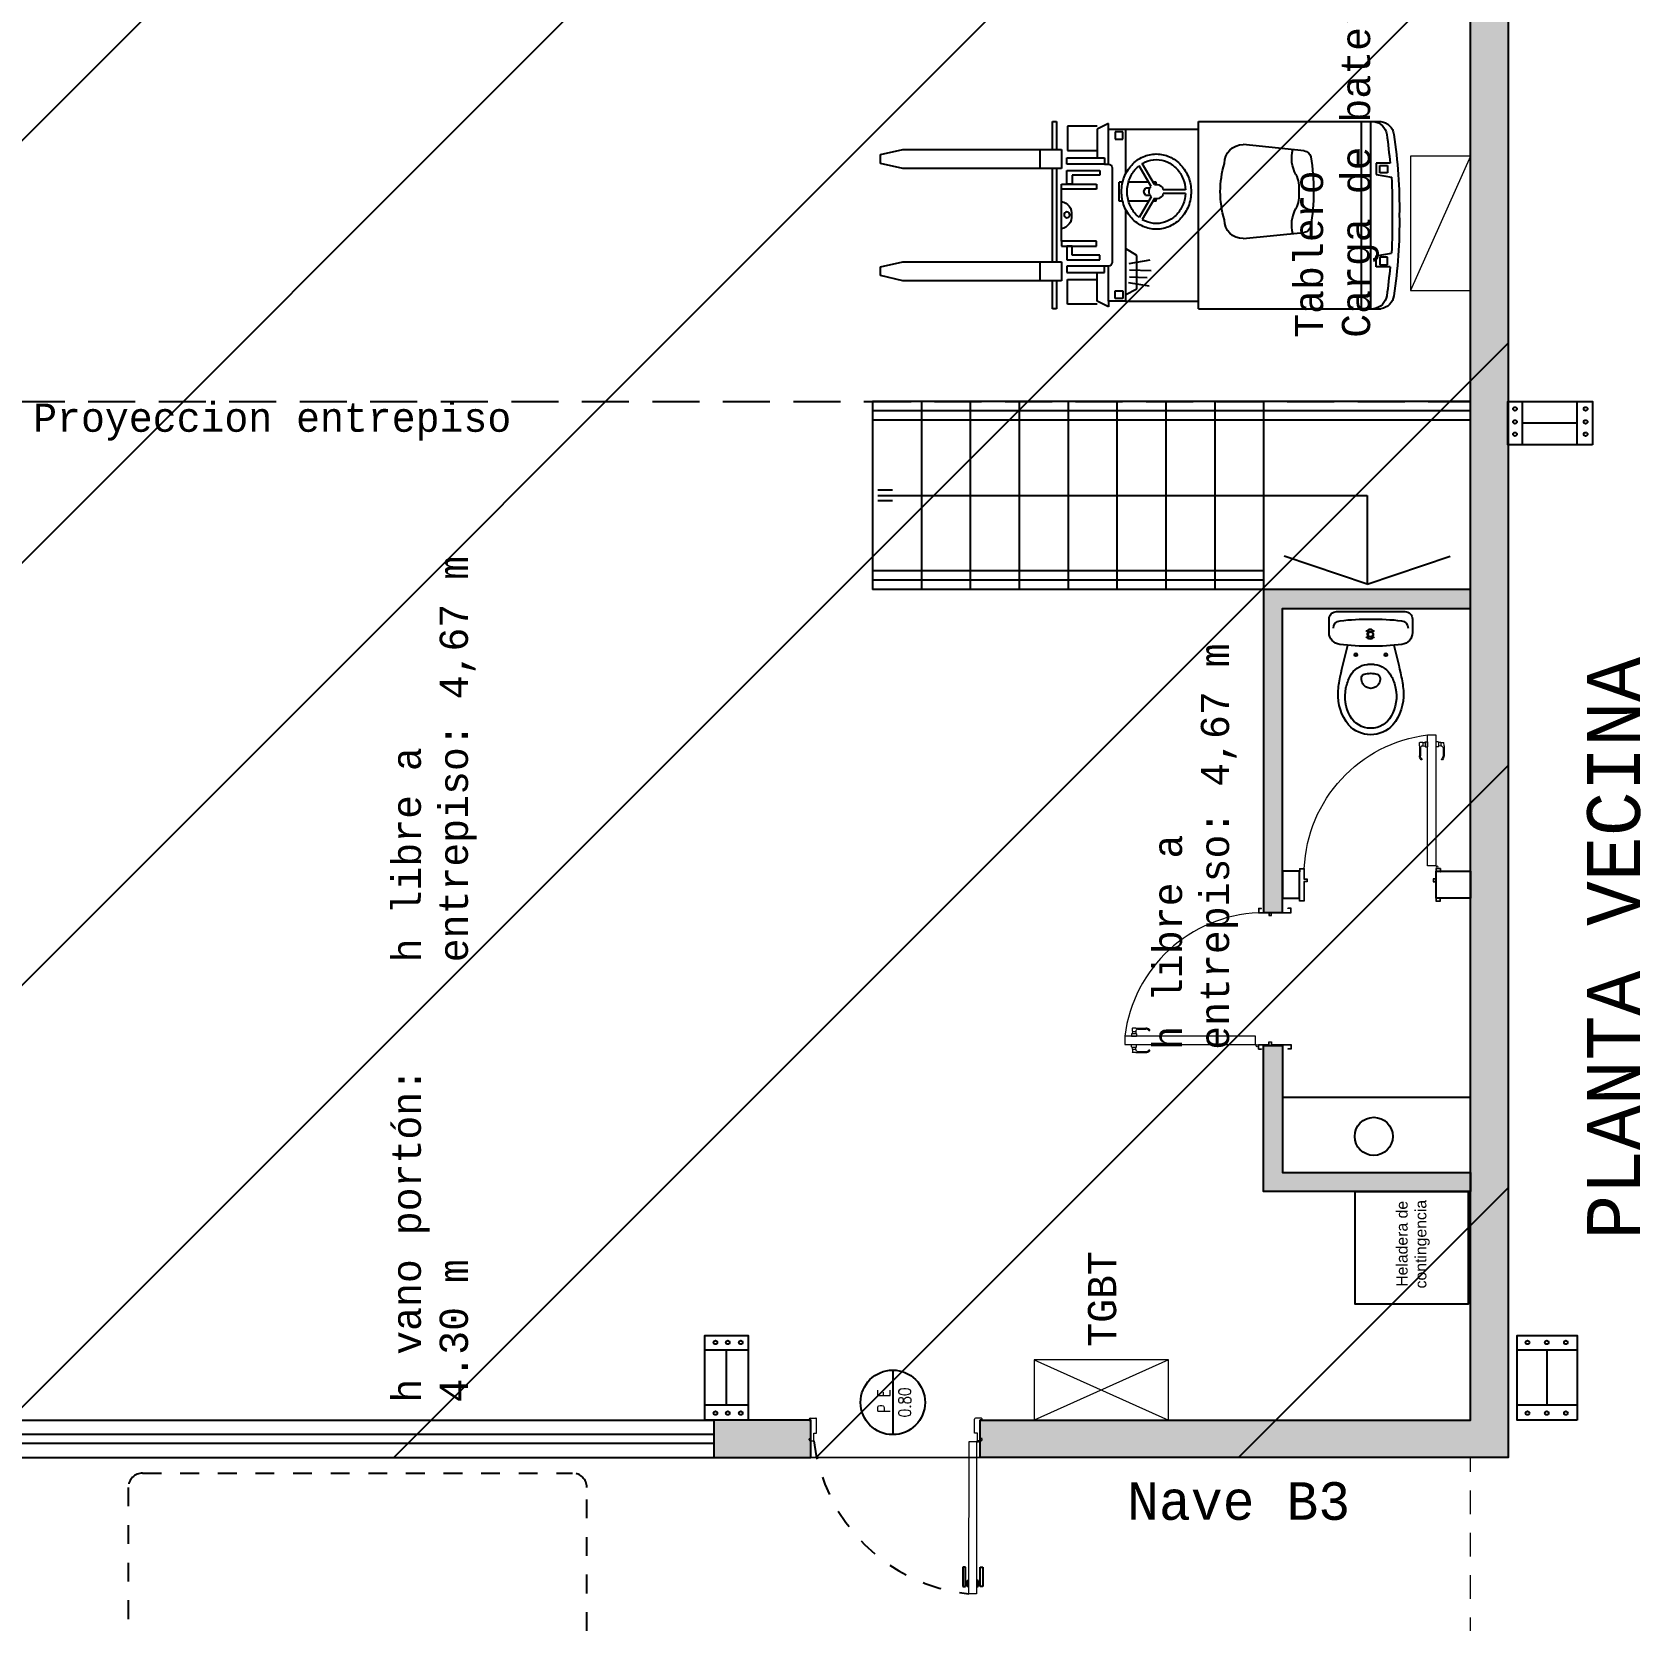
# Model space of a CAD drawing. Header units: millimetres. Extents: x 6085 to 6497, y 3307 to 3415.
# Drawn here: x 6362.3 to 6370.85, y 3334.76 to 3343.21 of the extents above; entities that cross this region are included whole.
import ezdxf
from ezdxf.enums import TextEntityAlignment as Align

# ---------------------------------------------------------------- set-up
doc = ezdxf.new("R2010")
doc.units = ezdxf.units.MM
for name, pattern in [('DASHED', [0.75, 0.5, -0.25]), ('HIDDEN', [0.375, 0.25, -0.125]), ('HIDDEN2', [0.1875, 0.125, -0.0625])]:
    doc.linetypes.add(name, pattern=pattern)
for name, color, linetype in [('10-CARP-MANO-ABRI', 7, 'Continuous'), ('Apilador', 252, 'Continuous'), ('Carpintería', 3, 'Continuous'), ('Columnas', 7, 'Continuous'), ('Escaleras', 2, 'Continuous'), ('FUTURO', 1, 'DASHED'), ('Hatch Muros', 252, 'Continuous'), ('Heladera', 252, 'Continuous'), ('Muros', 7, 'Continuous'), ('SANITARIOS', 1, 'Continuous'), ('TEXTO', 141, 'Continuous')]:
    doc.layers.add(name, color=color, linetype=linetype)
for name, color, linetype, lineweight in [('Contorno', 2, 'Continuous', 0), ('OCASA_TODAS_r08$0$CARP-BARRIDO', 1, 'Continuous', 15), ('OCASA_TODAS_r08$0$CARP-HERRAJES', 9, 'Continuous', 15), ('OCASA_TODAS_r08$0$CARP-MARCO', 3, 'Continuous', 20), ('OCASA_TODAS_r08$0$Estructura', 7, 'Continuous', 20), ('Tableros eléctricos', 252, 'Continuous', 20)]:
    doc.layers.add(name, color=color, linetype=linetype, lineweight=lineweight)
doc.layers.add('vista', color=7, linetype='Continuous', lineweight=5, transparency=0.65)
doc.styles.add('IRI-OCASA-Layout R 9$0$Standard', font='arial.ttf')
doc.styles.add('SIMPLEX', font='SIMPLEX')
doc.styles.get("Standard").update_dxf_attribs({"font": 'lucon.TTF'})

# ---------------------------------------------------------------- blocks, each defined once
blk = doc.blocks.new('A$C347B20F1')
for points in [[(175.143718, 166.070149, -0.029649), (185, 0, -0.029649), (175.143718, -166.070149, -0.379899), (111.593007, -222.5), (40, -222.5, -0.414214), (0, -182.5), (0, 0), (0, 182.5, -0.414214), (40, 222.5), (111.593007, 222.5, -0.379899)], [(281.067095, -19.570784, -0.027242), (280, 0, -0.027242), (281.067095, 19.570784, -0.250976), (342.787675, 109.645242, -0.068976), (407.495095, 132.573447, -0.179639), (556.101624, 109.705189, -0.272087), (620.573234, 0, -0.272087), (556.101624, -109.705189, -0.179639), (407.495095, -132.573447, -0.068976), (342.787675, -109.645242, -0.250976)], [(332.824365, 34.427809, -0.283637), (348.027657, 48.91635, -1.233806), (348.027657, -48.91635, -0.283637), (332.824365, -34.427809, -0.129065)]]:
    blk.add_lwpolyline(points, format="xyb", close=True)
for points in [[(88.738566, -199.5, -0.382504), (48.977979, -163.869863, -0.027373), (40, 0, -0.027373), (48.977979, 163.869863, -0.382504), (88.738566, 199.5, -0.382504)], [(179.654454, 122.399834, -0.017322), (348, 163.000004, -0.034533), (429.906363, 175.000004, -0.180901), (602.96307, 118.084611, -0.210568), (655, 0, -0.210568), (602.96307, -118.084611, -0.180901), (429.906363, -175.000004, -0.034533), (348, -163.000004, -0.017322), (179.654454, -122.399834, -0.017322)]]:
    blk.add_lwpolyline(points, format="xyb")
for centre, radius in [((230, 80), 7.499999999999999), ((120.061489, -2.975691), 15), ((122, 0), 13.5), ((122, 0), 13.5), ((230, -80), 7.499999999999999)]:
    blk.add_circle(centre, radius)
for centre, radius, start, end in [((230, 80), 7.499999999999999, 102.400197, 257.599803), ((120.061489, -2.975691), 25, 120, 240), ((120.061489, -2.975691), 25, 300, 60), ((230, -80), 7.499999999999999, 102.400197, 257.599803)]:
    blk.add_arc(centre, radius, start, end)
blk = doc.blocks.new('A$C49CE79F2')
at = {"layer": 'Carpintería', "lineweight": 9}
for p, q in [((-60, 907.981707, 7.994941), (-60, 887.981707, 7.994941)), ((-60, 907.981707, 7.994941), (-60, 887.981707, 7.994941)), ((-60, 907.981707, 7.994941), (-60, 887.981707, 7.994941)), ((-60, 907.981707, 7.994941), (-60, 887.981707, 7.994941)), ((-60, 887.981707, 7.994941), (-20, 887.981707, 7.994941)), ((-60, 887.981707, 7.994941), (-20, 887.981707, 7.994941)), ((-60, 887.981707, 7.994941), (-20, 887.981707, 7.994941)), ((-60, 887.981707, 7.994941), (-20, 887.981707, 7.994941)), ((-55, 912.981707, 7.994941), (-50, 912.981707, 7.994941)), ((-55, 912.981707, 7.994941), (-50, 912.981707, 7.994941)), ((-50, 902.981707, 7.994941), (0, 902.981707, 7.994941)), ((-50, 902.981707, 7.994941), (0, 902.981707, 7.994941)), ((-50, 902.981707, 7.994941), (0, 902.981707, 7.994941)), ((-50, 902.981707, 7.994941), (0, 902.981707, 7.994941)), ((-50, 902.981707, 7.994941), (0, 902.981707, 7.994941)), ((-50, 902.981707, 7.994941), (0, 902.981707, 7.994941)), ((-50, 902.981707, 7.994941), (0, 902.981707, 7.994941)), ((-50, 902.981707, 7.994941), (0, 902.981707, 7.994941)), ((-50, 902.981707, 7.994941), (0, 902.981707, 7.994941)), ((-50, 902.981707, 7.994941), (0, 902.981707, 7.994941)), ((-50, 902.981707, 7.994941), (0, 902.981707, 7.994941)), ((-50, 902.981707, 7.994941), (50, 902.981707, 7.994941)), ((-20, 887.981707, 7.994941), (-20, 872.981707, 7.994941)), ((-20, 887.981707, 7.994941), (-20, 872.981707, 7.994941)), ((-20, 887.981707, 7.994941), (-20, 872.981707, 7.994941)), ((-20, 887.981707, 7.994941), (-20, 872.981707, 7.994941)), ((-20, 872.981707, 7.994941), (5, 872.981707, 7.994941)), ((-20, 872.981707, 7.994941), (5, 872.981707, 7.994941)), ((-20, 872.981707, 7.994941), (5, 872.981707, 7.994941)), ((-20, 872.981707, 7.994941), (55, 872.981707, 7.994941)), ((50, 912.981707, 7.994941), (55, 912.981707, 7.994941)), ((50, 912.981707, 7.994941), (55, 912.981707, 7.994941)), ((60, 907.981707, 7.994941), (60, 877.981707, 7.994941)), ((60, 907.981707, 7.994941), (60, 877.981707, 7.994941)), ((60, 907.981707, 7.994941), (60, 877.981707, 7.994941)), ((60, 907.981707, 7.994941), (60, 877.981707, 7.994941)), ((-874.982858, 20.285966), (-874.982858, 60.285966)), ((-874.982858, 60.285966), (-65, 60)), ((-874.982858, 20.285966), (-874.982858, 60.285966)), ((-874.982858, 60.285966), (-65, 60)), ((-874.982858, 20.285966), (-874.982858, 60.285966)), ((-874.982858, 60.285966), (-65, 60)), ((-874.982858, 20.285966), (-874.982858, 60.285966)), ((-874.982858, 60.285966), (-65, 60)), ((-65, 20), (-874.982858, 20.285966)), ((-65, 20), (-874.982858, 20.285966)), ((-65, 20), (-874.982858, 20.285966)), ((-65, 20), (-874.982858, 20.285966)), ((-65, 60), (-65, 20)), ((-65, 60), (-65, 20)), ((-65, 60), (-65, 20)), ((-65, 60), (-65, 20)), ((-60, 15), (-20, 15)), ((-60, -5), (-60, 15)), ((-60, 15), (-20, 15)), ((-60, -5), (-60, 15)), ((-60, 15), (-20, 15)), ((-60, -5), (-60, 15)), ((-60, 15), (-20, 15)), ((-60, -5), (-60, 15)), ((-50, 0), (0, 0)), ((-50, 0), (0, 0)), ((-50, 0), (0, 0)), ((-50, 0), (0, 0)), ((-50, 0), (0, 0)), ((-50, 0), (0, 0)), ((-50, 0), (0, 0)), ((-50, 0), (0, 0)), ((-50, 0), (0, 0)), ((-50, 0), (0, 0)), ((-50, 0), (0, 0)), ((-50, 0), (50, 0)), ((-20, 15), (-20, 30)), ((-20, 30), (5, 30)), ((-20, 15), (-20, 30)), ((-20, 30), (5, 30)), ((-20, 15), (-20, 30)), ((-20, 30), (5, 30)), ((-20, 15), (-20, 30)), ((-20, 30), (55, 30)), ((60, -5), (60, 25)), ((60, -5), (60, 25)), ((60, -5), (60, 25)), ((60, -5), (60, 25)), ((-55, -10), (-50, -10)), ((-55, -10), (-50, -10)), ((50, -10), (55, -10)), ((50, -10), (55, -10))]:
    blk.add_line(p, q, dxfattribs=at)
at = {"layer": 'Carpintería'}
for p, q in [((-50, 912.981707, 7.994941), (-50, 902.981707, 7.994941)), ((-50, 912.981707, 7.994941), (-50, 902.981707, 7.994941)), ((-50, 912.981707, 7.994941), (-50, 902.981707, 7.994941)), ((-50, 912.981707, 7.994941), (-50, 902.981707, 7.994941)), ((-50, 902.981707, 7.994941), (0, 902.981707, 7.994941)), ((-50, 902.981707, 7.994941), (0, 902.981707, 7.994941)), ((50, 912.981707, 7.994941), (50, 902.981707, 7.994941)), ((50, 912.981707, 7.994941), (50, 902.981707, 7.994941)), ((50, 912.981707, 7.994941), (50, 902.981707, 7.994941)), ((-50, 0), (0, 0)), ((-50, -10), (-50, 0)), ((-50, -10), (-50, 0)), ((-50, 0), (0, 0)), ((-50, -10), (-50, 0)), ((-50, -10), (-50, 0)), ((50, -10), (50, 0)), ((50, -10), (50, 0)), ((50, -10), (50, 0))]:
    blk.add_line(p, q, dxfattribs=at)
at = {"layer": 'Carpintería', "color": 252}
for p, q in [((-732.821822, 93.577966), (-835.875822, 93.577966)), ((-835.875822, 93.577966), (-835.875822, 79.511966)), ((-732.821822, 93.577966), (-835.875822, 93.577966)), ((-835.875822, 93.577966), (-835.875822, 79.511966)), ((-732.821822, 93.577966), (-835.875822, 93.577966)), ((-835.875822, 93.577966), (-835.875822, 79.511966)), ((-732.821822, 93.577966), (-835.875822, 93.577966)), ((-835.875822, 93.577966), (-835.875822, 79.511966)), ((-732.821822, 79.511966), (-732.821822, 93.577966)), ((-732.821822, 79.511966), (-732.821822, 93.577966)), ((-732.821822, 79.511966), (-732.821822, 93.577966)), ((-732.821822, 79.511966), (-732.821822, 93.577966)), ((-835.875822, 79.511966), (-826.499822, 79.511966)), ((-835.875822, 79.511966), (-826.499822, 79.511966)), ((-835.875822, 79.511966), (-826.499822, 79.511966)), ((-835.875822, 79.511966), (-826.499822, 79.511966)), ((-835.875822, 60.285966), (-835.875822, 69.353966)), ((-835.875822, 69.353966), (-803.059822, 69.353966)), ((-835.875822, 60.285966), (-835.875822, 69.353966)), ((-835.875822, 69.353966), (-803.059822, 69.353966)), ((-835.875822, 60.285966), (-835.875822, 69.353966)), ((-835.875822, 69.353966), (-803.059822, 69.353966)), ((-835.875822, 60.285966), (-835.875822, 69.353966)), ((-835.875822, 69.353966), (-803.059822, 69.353966)), ((-835.875822, 20.285966), (-835.875822, 11.217966)), ((-835.875822, 20.285966), (-835.875822, 11.217966)), ((-835.875822, 20.285966), (-835.875822, 11.217966)), ((-835.875822, 20.285966), (-835.875822, 11.217966)), ((-835.875822, 11.217966), (-803.059822, 11.217966)), ((-835.875822, 11.217966), (-803.059822, 11.217966)), ((-835.875822, 11.217966), (-803.059822, 11.217966)), ((-835.875822, 11.217966), (-803.059822, 11.217966)), ((-835.875822, -13.006034), (-835.875822, 1.059966)), ((-835.875822, 1.059966), (-826.499822, 1.059966)), ((-835.875822, -13.006034), (-835.875822, 1.059966)), ((-835.875822, 1.059966), (-826.499822, 1.059966)), ((-835.875822, -13.006034), (-835.875822, 1.059966)), ((-835.875822, 1.059966), (-826.499822, 1.059966)), ((-835.875822, -13.006034), (-835.875822, 1.059966)), ((-835.875822, 1.059966), (-826.499822, 1.059966)), ((-826.499822, 69.353966), (-826.499822, 79.511966)), ((-826.499822, 79.511966), (-812.045822, 79.511966)), ((-826.499822, 79.511966), (-732.821822, 79.511966)), ((-826.499822, 69.353966), (-826.499822, 79.511966)), ((-826.499822, 79.511966), (-812.045822, 79.511966)), ((-826.499822, 79.511966), (-732.821822, 79.511966)), ((-826.499822, 69.353966), (-826.499822, 79.511966)), ((-826.499822, 79.511966), (-812.045822, 79.511966)), ((-826.499822, 79.511966), (-732.821822, 79.511966)), ((-826.499822, 69.353966), (-826.499822, 79.511966)), ((-826.499822, 79.511966), (-812.045822, 79.511966)), ((-826.499822, 79.511966), (-732.821822, 79.511966)), ((-826.499822, 11.217966), (-826.499822, 1.059966)), ((-826.499822, 11.217966), (-826.499822, 1.059966)), ((-826.499822, 11.217966), (-826.499822, 1.059966)), ((-826.499822, 11.217966), (-826.499822, 1.059966)), ((-826.499822, 1.059966), (-812.045822, 1.059966)), ((-826.499822, 1.059966), (-732.821822, 1.059966)), ((-826.499822, 1.059966), (-812.045822, 1.059966)), ((-826.499822, 1.059966), (-732.821822, 1.059966)), ((-826.499822, 1.059966), (-812.045822, 1.059966)), ((-826.499822, 1.059966), (-732.821822, 1.059966)), ((-826.499822, 1.059966), (-812.045822, 1.059966)), ((-826.499822, 1.059966), (-732.821822, 1.059966)), ((-812.045822, 79.511966), (-812.045822, 69.353966)), ((-812.045822, 79.511966), (-812.045822, 69.353966)), ((-812.045822, 79.511966), (-812.045822, 69.353966)), ((-812.045822, 79.511966), (-812.045822, 69.353966)), ((-812.045822, 1.059966), (-812.045822, 11.217966)), ((-812.045822, 1.059966), (-812.045822, 11.217966)), ((-812.045822, 1.059966), (-812.045822, 11.217966)), ((-812.045822, 1.059966), (-812.045822, 11.217966)), ((-803.059822, 69.353966), (-803.059822, 60.285966)), ((-803.059822, 69.353966), (-803.059822, 60.285966)), ((-803.059822, 69.353966), (-803.059822, 60.285966)), ((-803.059822, 69.353966), (-803.059822, 60.285966)), ((-803.059822, 11.217966), (-803.059822, 20.285966)), ((-803.059822, 11.217966), (-803.059822, 20.285966)), ((-803.059822, 11.217966), (-803.059822, 20.285966)), ((-803.059822, 11.217966), (-803.059822, 20.285966)), ((-732.821822, 1.059966), (-732.821822, -13.006034)), ((-732.821822, 1.059966), (-732.821822, -13.006034)), ((-732.821822, 1.059966), (-732.821822, -13.006034)), ((-732.821822, 1.059966), (-732.821822, -13.006034)), ((-732.821822, -13.006034), (-835.875822, -13.006034)), ((-732.821822, -13.006034), (-835.875822, -13.006034)), ((-732.821822, -13.006034), (-835.875822, -13.006034)), ((-732.821822, -13.006034), (-835.875822, -13.006034))]:
    blk.add_line(p, q, dxfattribs=at)
at = {"layer": 'Carpintería', "lineweight": 9}
blk.add_circle((-65, 15), 5.000000000000005, dxfattribs=at)
blk.add_circle((-65, 15), 5.000000000000005, dxfattribs=at)
blk.add_circle((-65, 15), 5.000000000000005, dxfattribs=at)
blk.add_circle((-65, 15), 5.000000000000005, dxfattribs=at)
at = {"layer": 'Carpintería', "color": 252, "linetype": 'HIDDEN', "ltscale": 0.01}
blk.add_arc((55.211858, -40.541058, 15.989881), 935.643253122997, 97.073155, 173.813665, dxfattribs=at)
at = {"layer": 'Carpintería', "lineweight": 9}
for centre, start, end in [((-55, 907.981707, 7.994941), 90, 180), ((-55, 907.981707, 7.994941), 90, 180), ((55, 907.981707, 7.994941), 0, 90), ((55, 907.981707, 7.994941), 0, 90), ((55, 877.981707, 7.994941), 270, 0), ((55, 877.981707, 7.994941), 270, 0), ((55, 877.981707, 7.994941), 270, 0), ((55, 877.981707, 7.994941), 270, 0), ((55, 25), 0, 90), ((55, 25), 0, 90), ((55, 25), 0, 90), ((55, 25), 0, 90), ((-55, -5), 180, 270), ((-55, -5), 180, 270), ((55, -5), 270, 0), ((55, -5), 270, 0)]:
    blk.add_arc(centre, 5.000000000000005, start, end, dxfattribs=at)
blk = doc.blocks.new('OCASA_TODAS_r08$0$P14 14')
at = {"extrusion": (1.679316171294062e-05, 6.267296074481622e-05, 0.9999999978950449), "elevation": -0.001837}
blk.add_lwpolyline([(-21.204706, -23.509385), (-21.204706, -24.205028), (-21.1602, -24.205028), (-21.1602, -23.509385)], close=True, dxfattribs=at)
at = {"layer": 'OCASA_TODAS_r08$0$CARP-BARRIDO'}
blk.add_arc((-21.113856, -23.463412, -0.000123), 0.7471601966029753, 182.383766, 263.015925, dxfattribs=at)
at = {"layer": 'OCASA_TODAS_r08$0$CARP-HERRAJES', "extrusion": (1.679316171294062e-05, 6.267296074481622e-05, 0.9999999978950449)}
for p, q in [((-21.247938, -24.146459, 4.6e-05), (-21.247938, -24.093511, 4.3e-05)), ((-21.116968, -24.146459, 4.4e-05), (-21.116968, -24.093511, 4e-05)), ((-21.247938, -24.146459, 4.6e-05), (-21.246979, -24.163857, 4.7e-05)), ((-21.230468, -24.164323, 4.7e-05), (-21.245163, -24.165142, 4.7e-05)), ((-21.230132, -24.146833, 4.6e-05), (-21.21806, -24.145926, 4.5e-05)), ((-21.230132, -24.164323, 4.7e-05), (-21.230132, -24.146833, 4.6e-05)), ((-21.230132, -24.164323, 4.7e-05), (-21.21806, -24.16523, 4.7e-05)), ((-21.21806, -24.167354, 4.7e-05), (-21.21806, -24.143802, 4.5e-05)), ((-21.216658, -24.1424, 4.5e-05), (-21.204706, -24.1424, 4.5e-05)), ((-21.216658, -24.168756, 4.7e-05), (-21.204706, -24.168756, 4.7e-05)), ((-21.204706, -24.168756, 4.7e-05), (-21.204706, -24.1424, 4.5e-05)), ((-21.148248, -24.1424, 4.4e-05), (-21.1602, -24.1424, 4.4e-05)), ((-21.1602, -24.168756, 4.6e-05), (-21.1602, -24.1424, 4.4e-05)), ((-21.148248, -24.168756, 4.6e-05), (-21.1602, -24.168756, 4.6e-05)), ((-21.146846, -24.167354, 4.6e-05), (-21.146846, -24.143802, 4.4e-05)), ((-21.134774, -24.146833, 4.4e-05), (-21.146846, -24.145926, 4.4e-05)), ((-21.134774, -24.164323, 4.5e-05), (-21.146846, -24.16523, 4.5e-05)), ((-21.134774, -24.164323, 4.5e-05), (-21.134774, -24.146833, 4.4e-05)), ((-21.134439, -24.164323, 4.5e-05), (-21.119743, -24.165142, 4.5e-05)), ((-21.116968, -24.146459, 4.4e-05), (-21.117927, -24.163857, 4.5e-05))]:
    blk.add_line(p, q, dxfattribs=at)
at = {"layer": 'OCASA_TODAS_r08$0$CARP-HERRAJES', "extrusion": (1.679316171294062e-05, 6.267296074481622e-05, 0.9999999978950449), "elevation": -0.001824}
for points in [[(-21.242215, -24.135781), (-21.242215, -24.093511)], [(-21.122691, -24.135781), (-21.122691, -24.093511)]]:
    blk.add_lwpolyline(points, dxfattribs=at)
at = {"layer": 'OCASA_TODAS_r08$0$CARP-HERRAJES', "extrusion": (1.679316171294062e-05, 6.267296074481622e-05, 0.9999999978950449)}
for centre, radius, start, end in [((-21.216689, -24.094466, -0.001824), 0.0312636795295641, 137.389588, 178.250158), ((-21.21662, -24.094509, -0.001824), 0.025620399414198, 137.415505, 177.482987), ((-21.237471, -24.075105, -0.001824), 0.0028672256209116, 313.848385, 140.982624), ((-21.127436, -24.075105, -0.001824), 0.0028672256209116, 39.01735, 226.151589), ((-21.148286, -24.09451, -0.001824), 0.025620399414198, 2.516987, 42.584469), ((-21.148217, -24.094466, -0.001824), 0.0312636795295641, 1.749816, 42.610387), ((-21.245579, -24.163803, -0.001824), 0.0014019230768983, 182.185883, 287.237894), ((-21.230991, -24.13562, -0.001824), 0.0112251434563738, 180.822772, 272.671199), ((-21.216658, -24.143802, -0.001824), 0.0014019230768983, 89.999987, 179.999987), ((-21.216658, -24.167354, -0.001824), 0.0014019230768983, 179.999987, 269.999987), ((-21.148248, -24.143802, -0.001824), 0.0014019230768983, 359.999987, 89.999987), ((-21.148248, -24.167354, -0.001824), 0.0014019230768983, 269.999987, 359.999987), ((-21.133915, -24.13562, -0.001824), 0.0112251434563738, 267.328776, 359.177203), ((-21.119328, -24.163803, -0.001824), 0.0014019230768983, 252.76208, 357.814091)]:
    blk.add_arc(centre, radius, start, end, dxfattribs=at)
at = {"layer": 'OCASA_TODAS_r08$0$CARP-MARCO'}
for p, q in [((-21.86037, -23.321288, -8e-06), (-21.88537, -23.321288, -8e-06)), ((-21.88537, -23.321288, -8e-06), (-21.88537, -23.336288, -8e-06)), ((-21.88537, -23.321288, -8e-06), (-21.88537, -23.337888, -8e-06)), ((-21.88377, -23.337888, -8e-06), (-21.88537, -23.337888, -8e-06)), ((-21.86197, -23.322888, -8e-06), (-21.88377, -23.322888, -8e-06)), ((-21.88377, -23.322888, -8e-06), (-21.88377, -23.336288, -8e-06)), ((-21.88377, -23.322888, -8e-06), (-21.88377, -23.337888, -8e-06)), ((-21.86197, -23.426088, -8e-06), (-21.86197, -23.322888, -8e-06)), ((-21.86037, -23.424488, -8e-06), (-21.86037, -23.321288, -8e-06)), ((-21.16037, -23.424488, -8e-06), (-21.16037, -23.321288, -8e-06)), ((-21.16037, -23.321288, -8e-06), (-21.13537, -23.321288, -8e-06)), ((-21.15877, -23.426088, -8e-06), (-21.15877, -23.322888, -8e-06)), ((-21.15877, -23.322888, -8e-06), (-21.13697, -23.322888, -8e-06)), ((-21.13697, -23.322888, -8e-06), (-21.13697, -23.336288, -8e-06)), ((-21.13697, -23.322888, -8e-06), (-21.13697, -23.337888, -8e-06)), ((-21.13697, -23.337888, -8e-06), (-21.13537, -23.337888, -8e-06)), ((-21.13537, -23.321288, -8e-06), (-21.13537, -23.336288, -8e-06)), ((-21.13537, -23.321288, -8e-06), (-21.13537, -23.337888, -8e-06)), ((-21.84697, -23.426088, -8e-06), (-21.86197, -23.426088, -8e-06)), ((-21.84537, -23.424488, -8e-06), (-21.86037, -23.424488, -8e-06)), ((-21.84697, -23.437888, -8e-06), (-21.84697, -23.426088, -8e-06)), ((-21.84537, -23.439488, -8e-06), (-21.84537, -23.424488, -8e-06)), ((-21.17537, -23.439488, -8e-06), (-21.17537, -23.424488, -8e-06)), ((-21.17537, -23.424488, -8e-06), (-21.16037, -23.424488, -8e-06)), ((-21.17377, -23.437888, -8e-06), (-21.17377, -23.426088, -8e-06)), ((-21.17377, -23.426088, -8e-06), (-21.15877, -23.426088, -8e-06)), ((-21.88537, -23.494488, -8e-06), (-21.88537, -23.477888, -8e-06)), ((-21.88377, -23.477888, -8e-06), (-21.88537, -23.477888, -8e-06)), ((-21.88537, -23.494488, -8e-06), (-21.88537, -23.479488, -8e-06)), ((-21.88537, -23.494488, -8e-06), (-21.86037, -23.494488, -8e-06)), ((-21.88377, -23.492888, -8e-06), (-21.88377, -23.477888, -8e-06)), ((-21.88377, -23.492888, -8e-06), (-21.88377, -23.479488, -8e-06)), ((-21.88377, -23.492888, -8e-06), (-21.86197, -23.492888, -8e-06)), ((-21.86197, -23.492888, -8e-06), (-21.86197, -23.437888, -8e-06)), ((-21.86197, -23.437888, -8e-06), (-21.84697, -23.437888, -8e-06)), ((-21.86037, -23.494488, -8e-06), (-21.86037, -23.439488, -8e-06)), ((-21.86037, -23.439488, -8e-06), (-21.84537, -23.439488, -8e-06)), ((-21.16037, -23.439488, -8e-06), (-21.17537, -23.439488, -8e-06)), ((-21.15877, -23.437888, -8e-06), (-21.17377, -23.437888, -8e-06)), ((-21.16037, -23.494488, -8e-06), (-21.16037, -23.439488, -8e-06)), ((-21.13537, -23.494488, -8e-06), (-21.16037, -23.494488, -8e-06)), ((-21.15877, -23.492888, -8e-06), (-21.15877, -23.437888, -8e-06)), ((-21.13697, -23.492888, -8e-06), (-21.15877, -23.492888, -8e-06)), ((-21.13697, -23.492888, -8e-06), (-21.13697, -23.477888, -8e-06)), ((-21.13697, -23.477888, -8e-06), (-21.13537, -23.477888, -8e-06)), ((-21.13697, -23.492888, -8e-06), (-21.13697, -23.479488, -8e-06)), ((-21.13537, -23.494488, -8e-06), (-21.13537, -23.477888, -8e-06)), ((-21.13537, -23.494488, -8e-06), (-21.13537, -23.479488, -8e-06))]:
    blk.add_line(p, q, dxfattribs=at)
blk.add_circle((-21.153754, -23.501298, -8e-06), 0.006, dxfattribs=at)
blk = doc.blocks.new('au_elev')
at = {"color": 0}
for p, q in [((-1.844, 0.4975), (-1.844, 0.3485)), ((-1.822, 0.4975), (-1.844, 0.4975)), ((-1.822, 0.3485), (-1.822, 0.4975)), ((-1.76489, 0.47338), (-1.76489, 0.343)), ((-1.605765, 0.47338), (-1.76489, 0.47338)), ((-1.546994, 0.48674), (-1.60735, 0.4575)), ((-1.60735, 0.4575), (-1.60735, 0.304987)), ((-1.546994, 0.4575), (-1.546994, 0.48674)), ((-1.546994, 0.4575), (-1.546994, 0.270795)), ((-1.45611, 0.4575), (-1.546994, 0.4575)), ((-1.510252, 0.443358), (-1.510252, 0.403358)), ((-1.470252, 0.443358), (-1.510252, 0.443358)), ((-1.470252, 0.403358), (-1.470252, 0.443358)), ((-1.45611, -0.03261), (-1.45611, 0.4575)), ((-1.45611, 0.4575), (-1.067, 0.4575)), ((-1.067, 0.4975), (-0.09782, 0.4975)), ((-1.067, 0.4975), (-1.067, -0.4975)), ((-0.201262, 0.4975), (-0.201262, -0.4975)), ((-0.151918, 0.4975), (-0.151918, -0.4975)), ((-2.639, 0.3485), (-2.759, 0.321883)), ((-1.797, 0.3485), (-2.639, 0.3485)), ((-1.909, 0.3485), (-1.909, 0.2485)), ((-1.797, 0.2485), (-1.797, 0.3485)), ((-1.76489, 0.343), (-1.60735, 0.343)), ((-1.510252, 0.403358), (-1.470252, 0.403358)), ((-1.456984, 0.424122), (-1.396127, 0.391514)), ((-1.439812, 0.35868), (-1.329127, 0.376569)), ((-1.396127, 0.391514), (-1.396127, 0.214663)), ((-2.759, 0.321883), (-2.759, 0.27501)), ((-2.759, 0.27501), (-2.639, 0.2485)), ((-1.767, 0.270795), (-1.767, 0.304987)), ((-1.767, 0.304987), (-1.567, 0.304987)), ((-1.567, 0.270795), (-1.767, 0.270795)), ((-1.567, 0.304987), (-1.567, 0.270795)), ((-1.546769, 0.270795), (-1.567, 0.270795)), ((-1.435285, 0.327658), (-1.341124, 0.33196)), ((-1.435285, 0.290521), (-1.318941, 0.294823)), ((-0.122266, 0.2755), (-0.122266, 0.216821)), ((-0.049347, 0.2755), (-0.122266, 0.2755)), ((-0.103325, 0.223994), (-0.103325, 0.263994)), ((-0.103325, 0.263994), (-0.063325, 0.263994)), ((-0.063325, 0.263994), (-0.063325, 0.223994)), ((-2.639, 0.2485), (-1.797, 0.2485)), ((-1.844, 0.2485), (-1.844, -0.2485)), ((-1.822, -0.2485), (-1.822, 0.2485)), ((-1.767, 0.236828), (-1.592184, 0.236828)), ((-1.767, 0.165273), (-1.767, 0.236828)), ((-1.738633, 0.212826), (-1.738633, 0.165273)), ((-1.592184, 0.212826), (-1.738633, 0.212826)), ((-1.592184, 0.236828), (-1.592184, 0.212826)), ((-1.526769, -0.250795), (-1.526769, 0.250795)), ((-1.396127, 0.214663), (-1.45611, 0.177527)), ((-1.43687, 0.256328), (-1.324827, 0.236854)), ((-0.122266, 0.216821), (-0.04137, 0.201654)), ((-0.063325, 0.223994), (-0.103325, 0.223994)), ((-1.797, 0.137873), (-1.797, 0.165273)), ((-1.797, 0.165273), (-1.609387, 0.165273)), ((-1.609387, 0.137873), (-1.797, 0.137873)), ((-1.797, 0.137873), (-1.797, -0.137873)), ((-1.738633, 0.165273), (-1.767, 0.165273)), ((-1.609387, 0.165273), (-1.609387, 0.137873)), ((-0.83011, 0.125), (-0.506865, 0.092524)), ((-1.319063, -0.098009), (-1.382895, 0.012551)), ((-1.301742, -0.088009), (-1.36639, 0.023964)), ((-1.489802, -0.075), (-1.489802, -0.175)), ((-1.471063, -0.075), (-1.489802, -0.075)), ((-1.332347, -0.075), (-1.440082, -0.075)), ((-1.291933, -0.075), (-1.309253, -0.075)), ((-1.291933, -0.075), (-1.291933, -0.086731)), ((-1.797, -0.137873), (-1.797, -0.165273)), ((-1.609387, -0.137873), (-1.797, -0.137873)), ((-1.797, -0.165273), (-1.609387, -0.165273)), ((-1.738633, -0.165273), (-1.767, -0.165273)), ((-1.767, -0.165273), (-1.767, -0.236828)), ((-1.738633, -0.212826), (-1.738633, -0.165273)), ((-1.609387, -0.165273), (-1.609387, -0.137873)), ((-1.319063, -0.151991), (-1.382895, -0.262551)), ((-1.301742, -0.161991), (-1.36639, -0.273964)), ((-1.349762, -0.106107), (-1.327735, -0.106205)), ((-1.327735, -0.143795), (-1.349762, -0.143893)), ((-1.291933, -0.163269), (-1.291933, -0.175)), ((-1.137202, -0.115), (-1.254993, -0.115)), ((-1.137202, -0.135), (-1.254993, -0.135)), ((-2.639, -0.2485), (-2.759, -0.275117)), ((-1.797, -0.2485), (-2.639, -0.2485)), ((-1.909, -0.2485), (-1.909, -0.3485)), ((-1.797, -0.3485), (-1.797, -0.2485)), ((-1.767, -0.236828), (-1.592184, -0.236828)), ((-1.592184, -0.212826), (-1.738633, -0.212826)), ((-1.592184, -0.236828), (-1.592184, -0.212826)), ((-1.471063, -0.175), (-1.489802, -0.175)), ((-1.45611, -0.4575), (-1.45611, -0.21739)), ((-1.332347, -0.175), (-1.440082, -0.175)), ((-1.291933, -0.175), (-1.309253, -0.175)), ((-0.122266, -0.216821), (-0.04137, -0.201654)), ((-0.122266, -0.2755), (-0.122266, -0.216821)), ((-0.103325, -0.223994), (-0.103325, -0.263994)), ((-0.063325, -0.223994), (-0.103325, -0.223994)), ((-0.063325, -0.263994), (-0.063325, -0.223994)), ((-2.759, -0.275117), (-2.759, -0.32199)), ((-2.759, -0.32199), (-2.639, -0.3485)), ((-1.767, -0.270795), (-1.767, -0.304987)), ((-1.567, -0.270795), (-1.767, -0.270795)), ((-1.767, -0.304987), (-1.567, -0.304987)), ((-1.60735, -0.4575), (-1.60735, -0.304987)), ((-1.567, -0.270795), (-1.546769, -0.270795)), ((-1.567, -0.304987), (-1.567, -0.270795)), ((-1.546994, -0.270795), (-1.546994, -0.4575)), ((-0.049347, -0.2755), (-0.122266, -0.2755)), ((-0.103325, -0.263994), (-0.063325, -0.263994)), ((-2.639, -0.3485), (-1.797, -0.3485)), ((-1.844, -0.3485), (-1.844, -0.4975)), ((-1.822, -0.4975), (-1.822, -0.3485)), ((-1.76489, -0.343), (-1.60735, -0.343)), ((-1.76489, -0.47338), (-1.76489, -0.343)), ((-1.510252, -0.443358), (-1.510252, -0.403358)), ((-1.510252, -0.403358), (-1.470252, -0.403358)), ((-1.470252, -0.403358), (-1.470252, -0.443358)), ((-0.505958, -0.342427), (-0.83011, -0.375)), ((-1.844, -0.4975), (-1.822, -0.4975)), ((-1.605765, -0.47338), (-1.76489, -0.47338)), ((-1.546994, -0.48674), (-1.60735, -0.4575)), ((-1.546994, -0.4575), (-1.45611, -0.4575)), ((-1.546994, -0.4575), (-1.546994, -0.48674)), ((-1.470252, -0.443358), (-1.510252, -0.443358)), ((-1.45611, -0.4575), (-1.067, -0.4575)), ((-1.067, -0.4975), (-0.09782, -0.4975))]:
    blk.add_line(p, q, dxfattribs=at)
blk.add_circle((-1.767, -0.001249), 0.0153980326726721, dxfattribs=at)
for centre, radius, start, end in [((-0.146529, 0.41762), 0.0805910972044837, 8.441192, 82.383817), ((-0.108502, 0.41762), 0.0805910972044837, 8.441192, 82.383817), ((-3.067096, 0.01115), 3.029305188220551, 5.006228, 7.937014), ((-2.679268, 0.036113), 2.679511419858508, 359.227767, 8.441192), ((-1.546769, 0.250795), 0.0199999999999818, 0, 90), ((-3.60704, 0.041682), 3.569256172005039, 359.330878, 2.568829), ((-0.83011, 0.025), 0.1, 90, 180), ((-0.389122, 0.052626), 0.182856495409662, 165.359703, 208.549333), ((-0.511112, 0.05275), 0.04, 9.890688, 83.905009), ((-1.808123, 0.007048), 0.0662442392850632, 353.892578, 80.33388), ((-1.276102, -0.119226), 0.1997622095642946, 137.231175, 159.035788), ((-1.285738, -0.110312), 0.1866358149991933, 114.122761, 137.231175), ((-1.285738, -0.110312), 0.1566358149998793, 128.33591, 137.231175), ((-1.285738, -0.110312), 0.1566358149977339, 114.122761, 120.990787), ((-1.291933, -0.096479), 0.1714789813028927, 90, 114.122761), ((-1.291933, -0.096479), 0.1414789813032424, 90, 114.122761), ((-1.291933, -0.096479), 0.1714789813028889, 65.877239, 90), ((-1.291933, -0.096479), 0.1414789813027048, 65.877239, 90), ((-1.298127, -0.110312), 0.1566358149989908, 42.768825, 65.877239), ((-1.298127, -0.110312), 0.1866358149987252, 42.768825, 65.877239), ((-1.307763, -0.119226), 0.199762209564279, 20.964212, 42.768825), ((-0.417685, -0.125), 0.5339279210276291, 163.683876, 196.316124), ((-1.545424, -0.127593), 1.089916651988275, 350.401794, 9.890688), ((-3.60704, -0.041682), 3.569256172005039, 357.431171, 0.669122), ((-2.679268, -0.036113), 2.679511419858508, 351.558808, 0.772233), ((-1.808123, -0.007048), 0.0662442392850631, 279.66612, 6.107422), ((-1.261031, -0.125), 0.2159016053681098, 159.035788, 180), ((-1.261031, -0.125), 0.1859016053681442, 159.035788, 180), ((-1.276102, -0.119226), 0.1697622095640813, 137.231175, 159.035788), ((-1.307763, -0.119226), 0.1697622095640652, 20.964212, 42.768825), ((-1.322834, -0.125), 0.1859016053682592, 3.083537, 20.964212), ((-1.322834, -0.125), 0.2159016053680958, 0, 20.964212), ((-0.722819, -0.111895), 0.1894833715944164, 356.034146, 24.020356), ((-1.261031, -0.125), 0.2159016053680958, 180, 200.964212), ((-1.261031, -0.125), 0.1859016053681373, 180, 200.964212), ((-1.330771, -0.125), 0.0267884925020906, 135.147583, 224.852417), ((-1.291933, -0.125), 0.0382692750030362, 135.147583, 224.852417), ((-1.291933, -0.125), 0.0382692750030362, 15.147583, 104.852417), ((-1.291933, -0.125), 0.0382692750030362, 255.147583, 344.852417), ((-1.322834, -0.125), 0.1859016053682733, 339.035788, 356.916463), ((-1.322834, -0.125), 0.2159016053681101, 339.035788, 360), ((-0.722819, -0.138105), 0.1894833715944163, 335.979644, 3.965854), ((-1.546769, -0.250795), 0.0199999999999818, 270, 0), ((-1.276102, -0.130774), 0.1997622095642876, 200.964212, 222.768825), ((-1.276102, -0.130774), 0.1697622095640738, 200.964212, 222.768825), ((-1.285738, -0.139688), 0.156635814999863, 222.768825, 231.66409), ((-1.298127, -0.139688), 0.1566358149989949, 294.122761, 317.231175), ((-1.307763, -0.130774), 0.1697622095640813, 317.231175, 339.035788), ((-1.307763, -0.130774), 0.1997622095642949, 317.231175, 339.035788), ((-0.389122, -0.302626), 0.1828564954096621, 151.450667, 194.640297), ((-1.285738, -0.139688), 0.1866358149991856, 222.768825, 245.877239), ((-1.285738, -0.139688), 0.1566358149977128, 239.009213, 245.877239), ((-1.291933, -0.153521), 0.1714789813028917, 245.877239, 270), ((-1.291933, -0.153521), 0.141478981303238, 245.877239, 270), ((-1.291933, -0.153521), 0.1414789813027078, 270, 294.122761), ((-1.291933, -0.153521), 0.171478981302891, 270, 294.122761), ((-1.298127, -0.139688), 0.1866358149987331, 294.122761, 317.231175), ((-0.83011, -0.275), 0.1, 180, 270), ((-0.510205, -0.302654), 0.04, 276.094991, 350.401794), ((-3.067096, -0.01115), 3.029305188220551, 352.062986, 354.993772), ((-0.146529, -0.41762), 0.0805910972044837, 277.616183, 351.558808), ((-0.108502, -0.41762), 0.0805910972044854, 277.616183, 351.558808)]:
    blk.add_arc(centre, radius, start, end, dxfattribs=at)
blk = doc.blocks.new('n-simb-carp')
at = {"color": 9}
blk.add_line((0.343018, 0), (-0.343018, 0), dxfattribs=at)
blk.add_circle((0, 0), 0.3430184326855205, dxfattribs=at)
at = {"color": 0, "style": 'SIMPLEX', "width": 0.8}
for tag, p in [('PCH11A', (0.013855, 0.09448)), ('2.00', (0, -0.127452))]:
    blk.add_attdef(tag, text='', height=0.131944, dxfattribs=at).set_placement(p, align=Align.MIDDLE)
at = {"color": 0, "style": 'SIMPLEX', "flags": 1}
for tag, p in [('B-MANO', (0, -0.284558)), ('LOCAL', (0, -0.380089))]:
    blk.add_attdef(tag, text='', height=0.059111, dxfattribs=at).set_placement(p, align=Align.MIDDLE)
blk = doc.blocks.new('columna_0.23x0.45')
for p, q in [((-0.368884, 0.23), (-0.368884, 0)), ((-0.077605, 0.23), (-0.077605, 0)), ((-0.368884, 0.115), (-0.077605, 0.115)), ((-0.44996, 0), (-0.44996, 0.054151))]:
    blk.add_line(p, q)
blk.add_lwpolyline([(-0.44996, 0.23), (5.5e-05, 0.23), (0, 0), (-0.44996, 0)], close=True)
for centre in [(-0.41323, 0.174487), (-0.037608, 0.174487), (-0.41323, 0.108712), (-0.037608, 0.108712), (-0.41323, 0.039618), (-0.037608, 0.039618)]:
    blk.add_circle(centre, 0.0098973655066175)
blk = doc.blocks.new('columna_0.45x0.43')
for p, q in [((-0.368292, 0), (-0.368292, -0.32)), ((-0.077012, 0), (-0.077012, -0.32)), ((-0.368292, -0.16), (-0.077012, -0.16))]:
    blk.add_line(p, q)
blk.add_lwpolyline([(-0.45, -0.32), (-0.449368, 0), (0, 0), (0, -0.32)], close=True)
for centre in [(-0.412637, -0.055513), (-0.037016, -0.055513), (-0.412637, -0.157862), (-0.037016, -0.157862), (-0.412637, -0.259752), (-0.037016, -0.259752)]:
    blk.add_circle(centre, 0.0098973655066175)
blk = doc.blocks.new('columnas_1')
at = {"layer": 'Columnas'}
for name, p in [('columna_0.23x0.45', (0.64996, 4.040471)), ('columna_0.45x0.43', (0.649368, -0.047332))]:
    blk.add_blockref(name, p, dxfattribs=at)
at = {"layer": 'Columnas', "rotation": 90}
blk.add_blockref('columna_0.23x0.45', (5.615, 0.001111), dxfattribs=at)
blk = doc.blocks.new('AUPLS025')
at = {"color": 0, "linetype": 'ByBlock', "ltscale": 0.1}
for p, q in [((-4.2672, 1.2192), (-17.8308, 1.2192)), ((-17.907, -1.143), (-17.907, 1.143)), ((-17.8308, -1.2192), (-4.2672, -1.2192))]:
    blk.add_line(p, q, dxfattribs=at)
for centre, start, end in [((-17.8308, 1.143), 90, 180), ((-17.8308, -1.143), 180, 270)]:
    blk.add_arc(centre, 0.0762, start, end, dxfattribs=at)

msp = doc.modelspace()

# ---------------------------------------------------------------- hatches: boundary and pattern name
at = {"ltscale": 0.1}
h = msp.add_hatch(dxfattribs=at)
h.set_pattern_fill('ANSI31', color=253, scale=0.5)
h.set_pattern_definition([(45, (0, 0), (-1.122532015133644, 1.122532015133644), [])])
h.paths.add_polyline_path([(6370.147749840788, 3375.632038810099), (6357.897749840788, 3375.632038810099), (6357.897749840788, 3335.632038810098), (6370.147749840788, 3335.632038810098)])
at = {"layer": 'Hatch Muros'}
h = msp.add_hatch(color=256, dxfattribs=at)
h.dxf.hatch_style = 1
h.paths.add_polyline_path([(6367.340961357928, 3335.632038810098), (6367.340961357928, 3335.832038810098), (6369.947749840788, 3335.832038810098), (6369.947749840788, 3375.432038810099), (6367.320143515623, 3375.432038810099), (6367.320143515623, 3375.632038810098), (6370.147749840788, 3375.632038810098), (6370.147749840788, 3335.632038810098)])
h = msp.add_hatch(color=256, dxfattribs=at)
h.dxf.hatch_style = 1
h.paths.add_polyline_path([(6368.847749840787, 3338.529935868244), (6368.947749840788, 3338.529935868244), (6368.947749840788, 3340.147038810099), (6369.947749840788, 3340.147038810099), (6369.947749840788, 3340.247038810098), (6368.847749840788, 3340.247038810098)])
h = msp.add_hatch(color=256, dxfattribs=at)
h.dxf.hatch_style = 1
h.paths.add_polyline_path([(6369.947749840788, 3337.047038810098), (6368.847749840787, 3337.047038810098), (6368.847749840788, 3337.823589863941), (6368.947749840788, 3337.823589863941), (6368.947749840788, 3337.147038810098), (6369.947749840788, 3337.147038810099)])
h = msp.add_hatch(color=256, dxfattribs=at)
h.dxf.hatch_style = 1
h.paths.add_polyline_path([(6366.440961357927, 3335.632038810097), (6366.440961357927, 3335.832038810096), (6365.92362449222, 3335.832038810096), (6365.92362449222, 3335.632038810097)])

# ---------------------------------------------------------------- linework, layer by layer
at = {"layer": '10-CARP-MANO-ABRI', "linetype": 'HIDDEN'}
msp.add_line((6358.09775, 3341.247039), (6369.94775, 3341.247039), dxfattribs=at)
at = {"layer": 'Carpintería'}
for p, q in [((6362.023624, 3335.832039), (6365.923624, 3335.832039)), ((6362.023624, 3335.75661), (6365.923624, 3335.75661)), ((6362.023624, 3335.708231), (6365.923624, 3335.708231)), ((6362.023624, 3335.632039), (6365.923624, 3335.632039))]:
    msp.add_line(p, q, dxfattribs=at)
at = {"layer": 'Contorno', "linetype": 'HIDDEN2'}
msp.add_lwpolyline([(6357.89775, 3335.632039), (6357.89775, 3332.632039), (6369.94775, 3332.632039), (6369.94775, 3335.632039)], dxfattribs=at)
at = {"layer": 'Escaleras'}
for p, q in [((6366.76775, 3341.247039), (6366.76775, 3340.247039)), ((6369.94775, 3341.247039), (6366.76775, 3341.247039)), ((6367.02775, 3341.247039), (6367.02775, 3340.247039)), ((6367.28775, 3341.247039), (6367.28775, 3340.247039)), ((6367.54775, 3341.247039), (6367.54775, 3340.247039)), ((6367.80775, 3341.247039), (6367.80775, 3340.247039)), ((6368.06775, 3341.247039), (6368.06775, 3340.247039)), ((6368.32775, 3341.247039), (6368.32775, 3340.247039)), ((6368.58775, 3341.247039), (6368.58775, 3340.247039)), ((6368.84775, 3341.247039), (6368.84775, 3340.247039)), ((6369.94775, 3341.197039), (6366.76775, 3341.197039)), ((6369.94775, 3341.147039), (6366.76775, 3341.147039)), ((6366.796491, 3340.777572), (6366.875064, 3340.777572)), ((6366.796491, 3340.747039), (6369.39775, 3340.747039)), ((6369.39775, 3340.747039), (6369.39775, 3340.276422)), ((6366.796491, 3340.719595), (6366.875064, 3340.719595)), ((6369.39775, 3340.276422), (6368.95682, 3340.4237)), ((6369.39775, 3340.276422), (6369.83868, 3340.4237)), ((6368.84775, 3340.347039), (6366.76775, 3340.347039)), ((6368.84775, 3340.297039), (6366.76775, 3340.297039))]:
    msp.add_line(p, q, dxfattribs=at)
msp.add_lwpolyline([(6368.84775, 3340.247039), (6366.76775, 3340.247039)], dxfattribs=at)
at = {"layer": 'Heladera'}
msp.add_lwpolyline([(6369.934472, 3337.047039), (6369.934472, 3336.447039), (6369.334472, 3336.447039), (6369.334472, 3337.047039)], close=True, dxfattribs=at)
at = {"layer": 'Muros'}
for points in [[(6367.340961, 3335.632039), (6367.340961, 3335.832039), (6369.94775, 3335.832039), (6369.94775, 3375.432039), (6367.320144, 3375.432039), (6367.320144, 3375.632039), (6370.14775, 3375.632039), (6370.14775, 3335.632039), (6367.340961, 3335.632039)], [(6368.84775, 3338.529936), (6368.94775, 3338.529936), (6368.94775, 3340.147039), (6369.94775, 3340.147039), (6369.94775, 3340.247039), (6368.84775, 3340.247039), (6368.84775, 3338.529936)], [(6369.94775, 3337.047039), (6368.84775, 3337.047039), (6368.84775, 3337.82359), (6368.94775, 3337.82359), (6368.94775, 3337.147039), (6369.94775, 3337.147039), (6369.94775, 3337.047039)]]:
    msp.add_lwpolyline(points, dxfattribs=at)
for points in [[(6369.038832, 3338.607039), (6369.038832, 3338.749713), (6368.94775, 3338.749713), (6368.94775, 3338.607039)], [(6369.765432, 3338.607039), (6369.765432, 3338.749713), (6369.94775, 3338.749713), (6369.94775, 3338.607039)], [(6366.440961, 3335.632039), (6366.440961, 3335.832039), (6365.923624, 3335.832039), (6365.923624, 3335.632039)]]:
    msp.add_lwpolyline(points, close=True, dxfattribs=at)
at = {"layer": 'SANITARIOS'}
msp.add_line((6369.94775, 3337.547039), (6368.94775, 3337.547039), dxfattribs=at)
msp.add_circle((6369.433286, 3337.339776), 0.1013799329516587, dxfattribs=at)
at = {"layer": 'Tableros eléctricos'}
for points in [[(6369.94775, 3341.837313), (6369.94775, 3342.551158), (6369.628364, 3342.551158), (6369.628364, 3341.837313)], [(6368.341796, 3336.151425), (6367.627951, 3336.151425), (6367.627951, 3335.832039), (6368.341796, 3335.832039)]]:
    msp.add_lwpolyline(points, close=True, dxfattribs=at)
for points in [[(6369.94775, 3342.551158), (6369.628364, 3341.837313)], [(6367.627951, 3336.151425), (6368.341796, 3335.832039)], [(6368.341796, 3336.151425), (6367.627951, 3335.832039)]]:
    msp.add_lwpolyline(points, dxfattribs=at)
at = {"layer": 'vista'}
for points in [[(6357.89775, 3373.333207), (6357.89775, 3375.632039), (6370.14775, 3375.632039), (6370.14775, 3335.632039), (6357.89775, 3335.632039), (6357.89775, 3342.712435)], [(6357.94775, 3342.712435), (6357.94775, 3335.632039), (6370.14775, 3335.632039), (6370.14775, 3375.682039), (6357.94775, 3375.682039), (6357.94775, 3373.333207)]]:
    msp.add_lwpolyline(points, dxfattribs=at)

# ---------------------------------------------------------------- block references
at = {"layer": 'Apilador', "xscale": -1, "rotation": 180}
msp.add_blockref('au_elev', (6369.569077, 3342.23756), dxfattribs=at)
at = {"layer": 'Carpintería'}
ref = msp.add_blockref('n-simb-carp', (6366.875832, 3335.925653), dxfattribs=dict(at, xscale=0.5, yscale=0.5, zscale=0.5, rotation=90))
ref.add_attrib('PCH11A', 'P E', dxfattribs={"layer": '0', "height": 0.065972, "rotation": 90, "style": 'SIMPLEX', "width": 0.8}).set_placement((6366.828592, 3335.932581), align=Align.MIDDLE)
ref.add_attrib('2.00', '0.80', dxfattribs={"layer": '0', "height": 0.065972, "rotation": 90, "style": 'SIMPLEX', "width": 0.8}).set_placement((6366.939558, 3335.925653), align=Align.MIDDLE)
at = {"layer": 'Carpintería', "extrusion": (-0.09049761685737619, 5.541380840742466e-17, 0.9958966720213175), "xscale": 0.001, "yscale": 0.001, "zscale": 0.001, "rotation": 180}
msp.add_blockref('A$C49CE79F2', (-3335.782039, 6341.220348, -576.15573), dxfattribs=at)
at = {"layer": 'Columnas', "rotation": 90}
msp.add_blockref('columnas_1', (6370.14775, 3335.632039), dxfattribs=at)
at = {"layer": 'FUTURO', "ltscale": 0.3, "rotation": 270}
msp.add_blockref('AUPLS025', (6364.030285, 3317.642632), dxfattribs=at)
at = {"layer": 'OCASA_TODAS_r08$0$Estructura', "xscale": -1, "rotation": 180}
msp.add_blockref('OCASA_TODAS_r08$0$P14 14', (6390.924202, 3315.26915, 8e-06), dxfattribs=at)
at = {"layer": 'OCASA_TODAS_r08$0$Estructura', "rotation": 270}
msp.add_blockref('OCASA_TODAS_r08$0$P14 14', (6392.314738, 3316.667966, 8e-06), dxfattribs=at)
at = {"layer": 'SANITARIOS', "extrusion": (0.09049761685737619, -2.216552336296986e-17, 0.9958966720213175), "xscale": 0.001, "yscale": 0.001, "zscale": 0.001, "rotation": 180}
msp.add_blockref('A$C347B20F1', (3340.130154, -4898.695139, 16473.618776), dxfattribs=at)

# ---------------------------------------------------------------- texts
at = {"ltscale": 0.1, "insert": (6368.12155, 3335.501381), "char_height": 0.2, "attachment_point": 1}
msp.add_mtext_dynamic_manual_height_columns('Nave B3', width=3.000885, gutter_width=12.5, heights=[0], dxfattribs=at)
at = {"layer": 'Heladera', "insert": (6369.731162, 3335.320743, -1.4e-05), "char_height": 0.06, "width": 2.885831, "attachment_point": 7, "rotation": 90.00000000000004, "style": 'IRI-OCASA-Layout R 9$0$Standard'}
msp.add_mtext('{\\W8.72898;      }Heladera de\\P{\\W8.66688;      }contingencia', dxfattribs=at)
at = {"layer": 'TEXTO', "char_height": 0.15, "attachment_point": 1, "rotation": 89.99999999999999}
for s, width, insert in [('Tablero\\PCarga de baterías', 3.339609, (6369.013904, 3341.58552)), ('h libre a \\Pentrepiso: 4,67 m', 7.687513, (6364.216711, 3338.265199, 47876.805314)), ('h libre a \\Pentrepiso: 4,67 m', 7.687513, (6368.26401, 3337.800214, 47876.805314)), ('h vano portón:\\P4.30 m', 7.687513, (6364.216711, 3335.924491, 47876.805314)), ('TGBT', 3.339609, (6367.913863, 3336.221347))]:
    msp.add_mtext_dynamic_manual_height_columns(s, width=width, gutter_width=12.5, heights=[0], dxfattribs=dict(at, insert=insert))
at = {"layer": 'TEXTO', "insert": (6362.305191, 3341.235673, 23938.402657), "char_height": 0.15, "attachment_point": 1}
msp.add_mtext_dynamic_manual_height_columns('Proyeccion entrepiso', width=4.414567, gutter_width=12.5, heights=[0], dxfattribs=at)
at = {"layer": 'TEXTO', "color": 251, "insert": (6370.567898, 3336.790482, 26930.702989), "char_height": 0.28125, "attachment_point": 1, "rotation": 90}
msp.add_mtext_dynamic_manual_height_columns('PLANTA VECINA', width=6.554974, gutter_width=12.5, heights=[0], dxfattribs=at)

doc.saveas('drawing.dxf')
